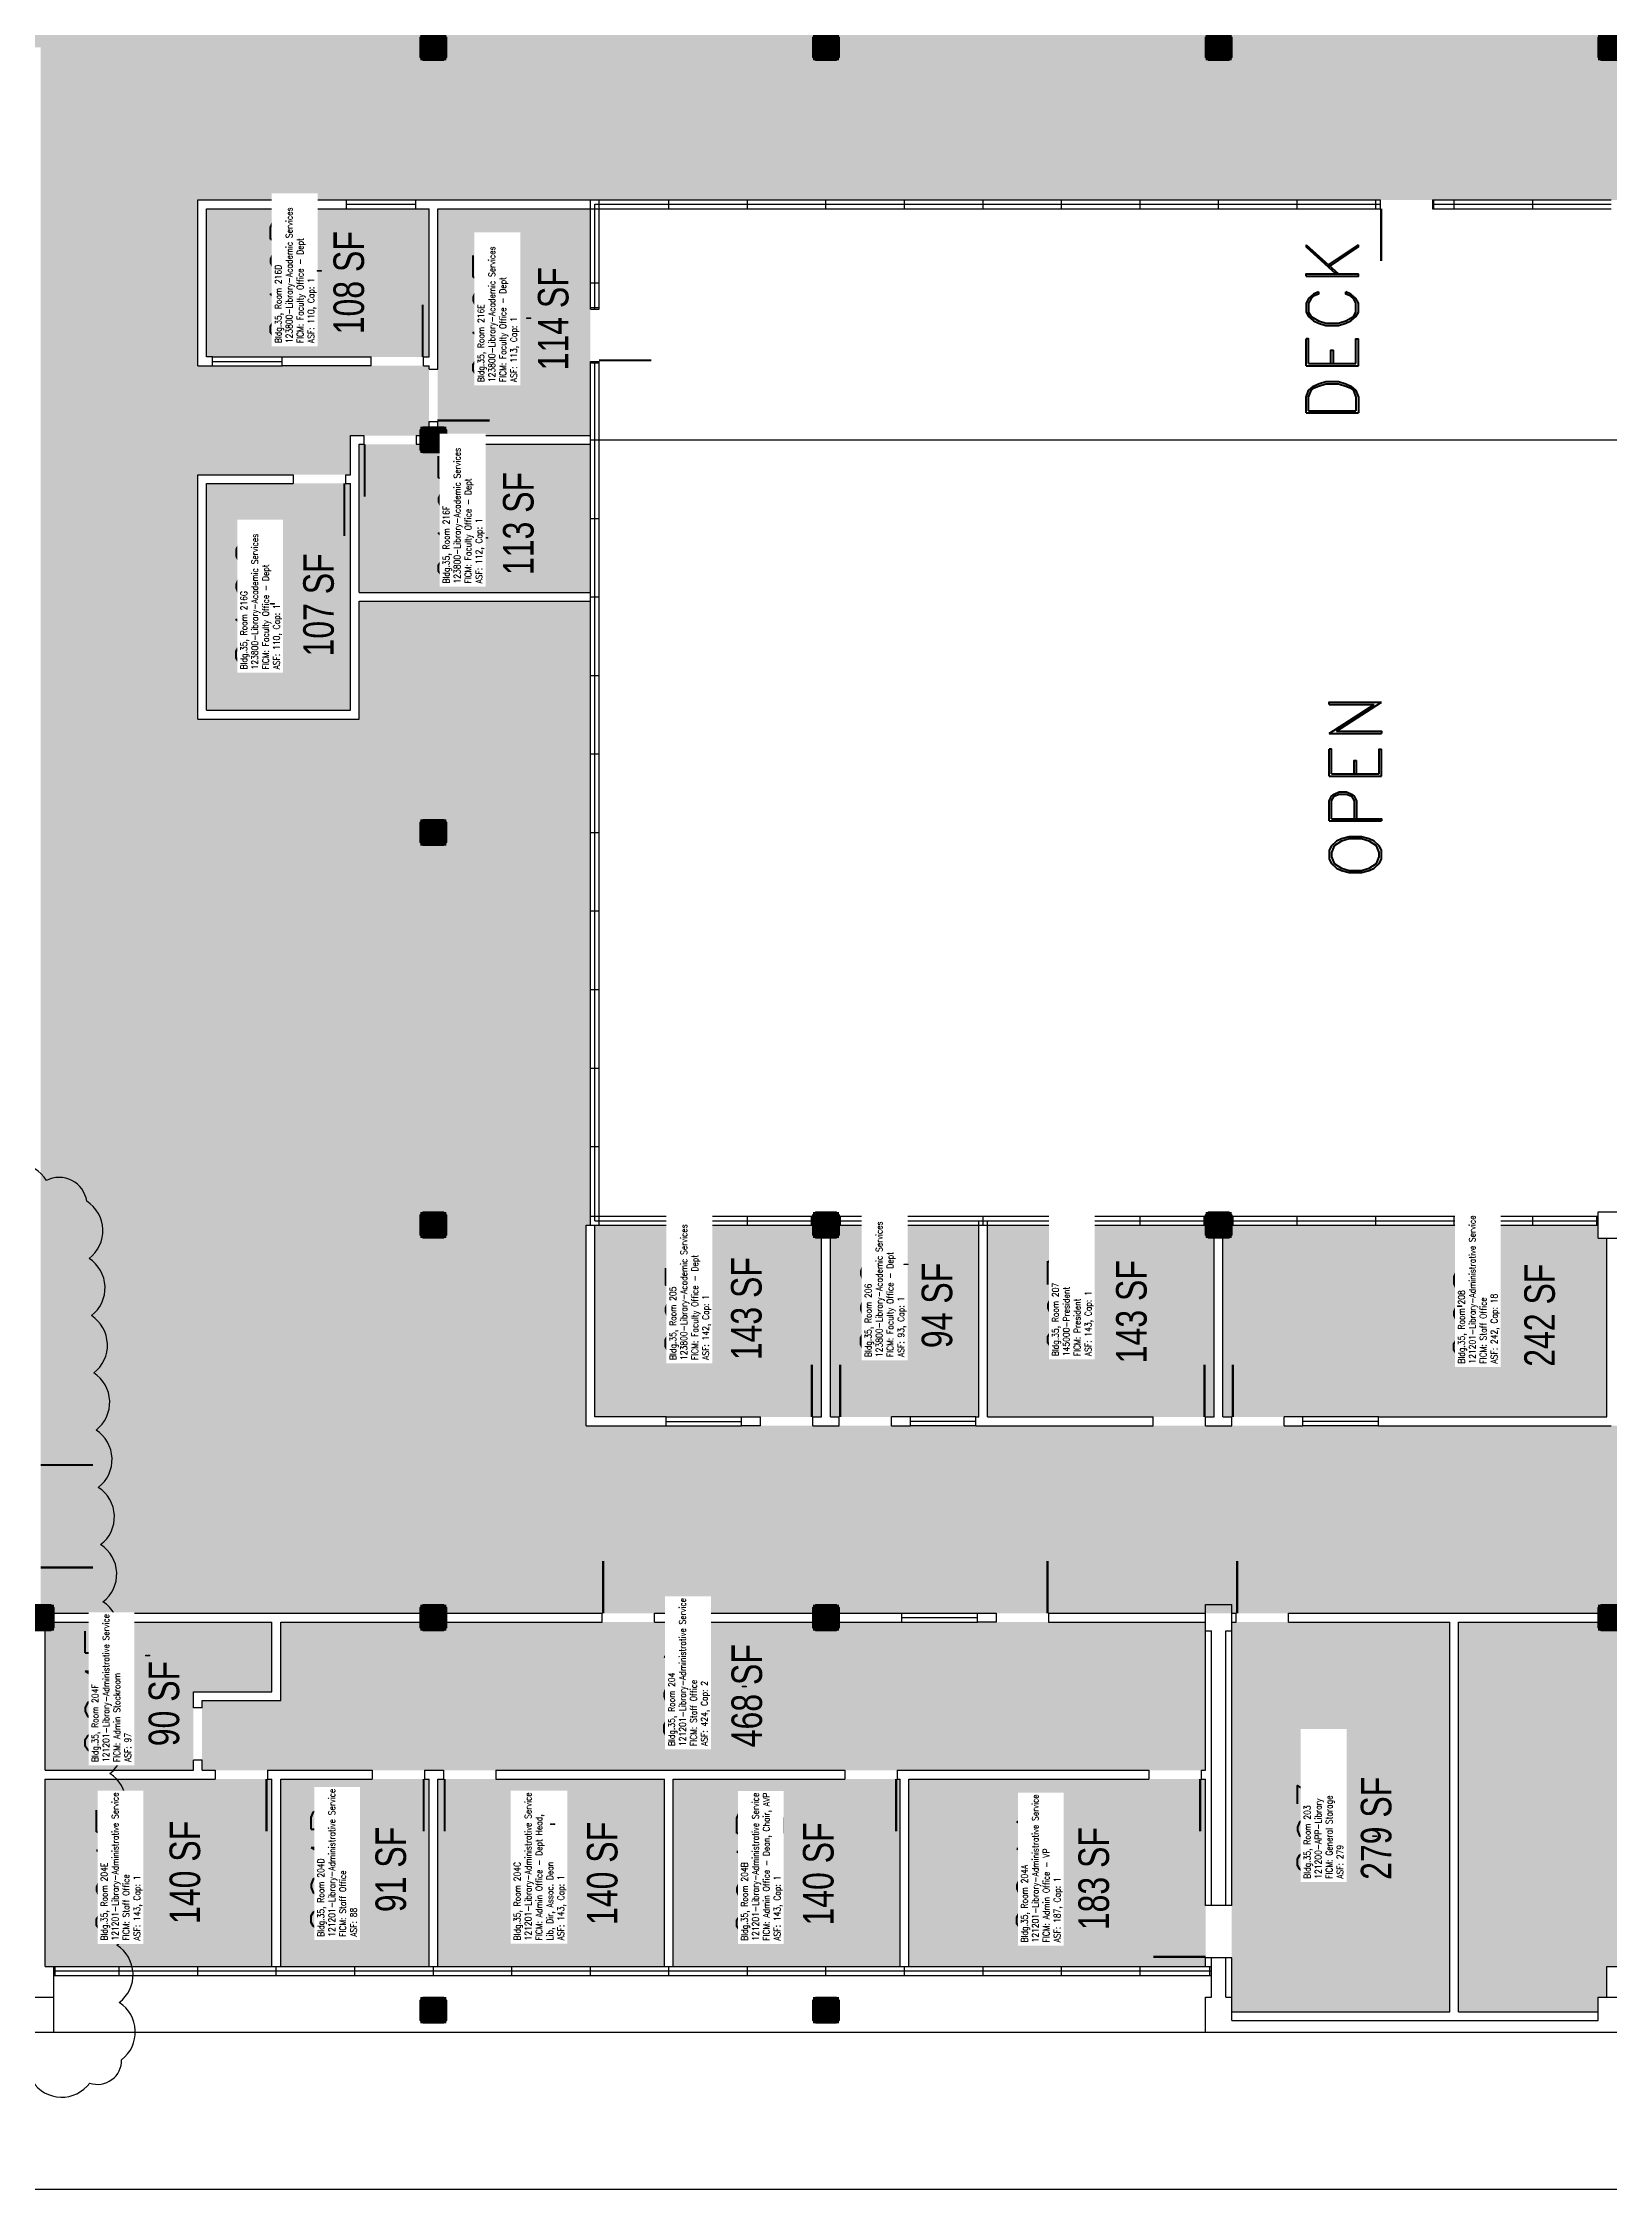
# Model space of a CAD drawing. Header units: inches. Extents: x -234 to 3525, y 0 to 2715.
# Drawn here: x 812 to 1889, y 147 to 1623 of the extents above; entities that cross this region are included whole.
import ezdxf
from ezdxf.enums import TextEntityAlignment as Align

# ---------------------------------------------------------------- set-up
doc = ezdxf.new("R2010")
doc.units = ezdxf.units.IN
doc.header["$LTSCALE"] = 10
doc.header["$MEASUREMENT"] = 0
doc.layers.get('0').update_dxf_attribs({"linetype": 'CONTINUOUS'})
for name, color, linetype in [('A-COL', 5, 'CONTINUOUS'), ('A-COL-PATT', 7, 'CONTINUOUS'), ('A-DOOR', 2, 'CONTINUOUS'), ('A-FLOR', 3, 'CONTINUOUS'), ('A-GLAZ', 1, 'CONTINUOUS'), ('A-GLAZ-SILL', 2, 'CONTINUOUS'), ('A-IDEN-RNUM', 7, 'CONTINUOUS'), ('A-IDEN-SNUM', 4, 'CONTINUOUS'), ('A-IDEN-TEXT', 4, 'CONTINUOUS'), ('A-IDEN-VNUM', 4, 'CONTINUOUS'), ('A-REV', 1, 'CONTINUOUS'), ('A-ROOF', 2, 'CONTINUOUS'), ('A-WALL', 5, 'CONTINUOUS'), ('AREA-TEXT', 3, 'CONTINUOUS'), ('Rooms-Category-Color', 7, 'CONTINUOUS'), ('Rooms-College-Color', 7, 'CONTINUOUS'), ('Rooms-Department-Color', 7, 'CONTINUOUS'), ('Rooms-Division-Color', 7, 'CONTINUOUS'), ('Rooms-Information', 7, 'CONTINUOUS')]:
    doc.layers.add(name, color=color, linetype=linetype)
doc.styles.add('AREA', font='arial.ttf', dxfattribs={"width": 0.75, "height": 21})
doc.styles.add('ROOMSNUMBER', font='TXT.SHX', dxfattribs={"height": 0.03})
doc.styles.add('ROOMVNUMBER', font='simplex.shx', dxfattribs={"width": 0.85})
doc.styles.add('TEXT', font='ROMAND')

# ---------------------------------------------------------------- blocks, each defined once
blk = doc.blocks.new('COL')
at = {"layer": 'A-COL'}
blk.add_lwpolyline([(9, 7), (9, -7), (7, -9), (-7, -9), (-9, -7), (-9, 7), (-7, 9), (7, 9)], close=True, dxfattribs=at)
at = {"layer": 'A-COL-PATT', "const_width": 18}
blk.add_lwpolyline([(0, 9), (0, -9)], dxfattribs=at)

msp = doc.modelspace()

# ---------------------------------------------------------------- hatches: boundary and pattern name
at = {"layer": 'Rooms-Category-Color', "true_color": 0x99d7b2}
msp.add_hatch(color=253, dxfattribs=at).paths.add_polyline_path([(810, 1079.4), (810, 1620), (702, 1620), (702, 1623), (651, 1623), (651, 1793), (705, 1793), (705, 2256), (810, 2256), (810, 2422), (1080, 2422), (1080, 2322), (1089, 2322), (1089, 2554), (1359, 2554), (1359, 2691), (1620, 2691), (1620, 2515.4), (1435.5, 2515.4), (1435.5, 2030.4), (2340, 2030.4), (2340, 2515.4), (1948.6, 2515.4), (1948.6, 2030.4), (1826.9, 2030.4), (1826.9, 2515.4), (1620.1, 2515.4), (1620.1, 2691), (2421, 2691), (2421, 2322), (2430, 2322), (2430, 2422), (2700, 2422), (2700, 2322), (2709, 2322), (2709, 2691), (3231, 2691), (3231, 2163), (2967, 2163), (2967, 1635), (2808, 1635), (2808, 1893), (2515, 1893), (2515, 1853), (2521, 1853), (2521, 1458), (2808, 1458), (2808, 1627), (2961, 1627), (2961, 1611), (2979, 1611), (2979, 1621), (3231, 1621), (3231, 1611), (3249, 1611), (3249, 1621), (3339, 1621), (3339, 1095), (2963, 1095), (2963, 1343), (2709, 1343), (2709, 1359), (2691, 1359), (2691, 1341), (2695, 1341), (2695, 1089), (2691, 1089), (2691, 1071), (2700, 1071), (2700, 678), (2433, 678), (2433, 813), (2322, 813), (2322, 1515), (918, 1515), (918, 1401), (1077, 1401), (1077, 1353), (1023, 1353), (1023, 1326), (918, 1326), (918, 1158), (1029, 1158), (1029, 1239), (1188, 1239), (1188, 810), (1185, 810), (1185, 672), (1185.1, 543), (810, 543)])
at = {"layer": 'Rooms-Category-Color', "true_color": 0xfa9ba3}
for points in [[(1073.3, 1407), (1077, 1407), (1077, 1509), (924, 1509), (924, 1407), (1037.3, 1407)], [(1083, 1362.6), (1083, 1398.6), (1083, 1509), (1188, 1509), (1188, 1440), (1188, 1404), (1188, 1353), (1083, 1353)], [(1068.1, 1347), (1188, 1347), (1188, 1245), (1029, 1245), (1029, 1347), (1032.1, 1347)], [(983.6, 1320), (924, 1320), (924, 1164), (1023, 1164), (1023, 1320), (1019.6, 1320)], [(1341, 678), (1347, 678), (1347, 699), (1347, 801), (1347, 810), (1341, 810), (1245, 810), (1239, 810), (1191, 810), (1191, 705), (1191, 699), (1191, 691), (1191, 678), (1239, 678), (1245, 678), (1305, 678), (1321, 678)], [(1359, 678), (1395, 678), (1455, 678), (1455, 810), (1353, 810), (1353, 801), (1353, 705), (1353, 678)], [(1509, 810), (1515, 810), (1617, 810), (1617, 678), (1611, 678), (1575, 678), (1515, 678), (1509, 678), (1461, 678), (1461, 810)], [(1881, 801), (1881, 810), (1629, 810), (1623, 810), (1623, 678), (1629, 678), (1665, 678), (1730.4, 678), (1782, 678), (1887, 678), (1887, 801)], [(1087, 435), (1123, 435), (1363, 435), (1399, 435), (1401, 435), (1572, 435), (1608, 435), (1611, 435), (1611, 531), (1611, 537), (1506, 537), (1470, 537), (1407, 537), (1401, 537), (1077, 537), (975, 537), (975, 483), (921, 483), (921, 478), (921, 442), (921, 435), (930, 435), (966, 435), (1074, 435)], [(2156.1, 531), (2153, 531), (2151, 533), (2151, 537), (1899, 537), (1899, 533), (1897, 531), (1883, 531), (1881, 533), (1881, 537), (1785, 537), (1785, 269), (1881, 269), (1881, 279), (1887, 279), (1887, 300), (2156.1, 300)], [(966, 429), (930, 429), (813, 429), (813, 300), (819, 300), (969, 300), (969, 429)], [(1077, 429), (1077, 300), (975, 300), (975, 429), (1074, 429)], [(1083, 429), (1087, 429), (1123, 429), (1239, 429), (1239, 300), (1083, 300)], [(1363, 429), (1399, 429), (1401, 429), (1401, 300), (1245, 300), (1245, 429)], [(1608, 429), (1611, 429), (1611, 342), (1611, 306), (1611, 300), (1407, 300), (1407, 429), (1572, 429)]]:
    msp.add_hatch(color=241, dxfattribs=at).paths.add_polyline_path(points)
at = {"layer": 'Rooms-Category-Color', "true_color": 0xadadad}
msp.add_hatch(color=253, dxfattribs=at).paths.add_polyline_path([(2436, 672), (2433, 672), (2425, 672), (2389, 672), (2328, 672), (2325, 672), (2322, 672), (2223, 672), (2202, 672), (1185, 672), (1185.1, 543), (2322, 543), (2329, 543), (2365, 543), (2419, 543), (2436, 543), (2442, 543), (2446, 543), (2482, 543), (2549, 543), (2585, 543), (2589, 543), (2595, 543), (2595, 263), (2623, 263), (2659, 263), (2691, 263), (2691, 269), (2691, 279), (2697, 279), (2697, 446), (2697, 482), (2697, 486), (2700, 486), (2700, 503), (2700, 507), (2700, 533), (2700, 537), (2700, 543), (2700, 603), (2700, 611), (2700, 613), (2700, 639), (2700, 647), (2700, 648), (2700, 649), (2700, 672), (2595, 672), (2589, 672), (2442, 672)])
at = {"layer": 'Rooms-Category-Color', "true_color": 0xe3c5e1}
for points in [[(915, 489), (969, 489), (969, 537), (921, 537), (915, 537), (813, 537), (813, 435), (915, 435), (915, 442), (915, 478)], [(1629, 279), (1629, 306), (1629, 342), (1629, 531), (1629, 537), (1631, 537), (1632, 537), (1667, 537), (1668, 537), (1779, 537), (1779, 269), (1629, 269)]]:
    msp.add_hatch(color=254, dxfattribs=at).paths.add_polyline_path(points)
at = {"layer": 'Rooms-College-Color', "true_color": 0x80bc67}
for points in [[(810, 1079.4), (810, 1620), (702, 1620), (702, 1623), (651, 1623), (651, 1793), (705, 1793), (705, 2256), (810, 2256), (810, 2422), (1080, 2422), (1080, 2322), (1089, 2322), (1089, 2554), (1359, 2554), (1359, 2691), (1620, 2691), (1620, 2515.4), (1435.5, 2515.4), (1435.5, 2030.4), (2340, 2030.4), (2340, 2515.4), (1948.6, 2515.4), (1948.6, 2030.4), (1826.9, 2030.4), (1826.9, 2515.4), (1620.1, 2515.4), (1620.1, 2691), (2421, 2691), (2421, 2322), (2430, 2322), (2430, 2422), (2700, 2422), (2700, 2322), (2709, 2322), (2709, 2691), (3231, 2691), (3231, 2163), (2967, 2163), (2967, 1635), (2808, 1635), (2808, 1893), (2515, 1893), (2515, 1853), (2521, 1853), (2521, 1458), (2808, 1458), (2808, 1627), (2961, 1627), (2961, 1611), (2979, 1611), (2979, 1621), (3231, 1621), (3231, 1611), (3249, 1611), (3249, 1621), (3339, 1621), (3339, 1095), (2963, 1095), (2963, 1343), (2709, 1343), (2709, 1359), (2691, 1359), (2691, 1341), (2695, 1341), (2695, 1089), (2691, 1089), (2691, 1071), (2700, 1071), (2700, 678), (2433, 678), (2433, 813), (2322, 813), (2322, 1515), (918, 1515), (918, 1401), (1077, 1401), (1077, 1353), (1023, 1353), (1023, 1326), (918, 1326), (918, 1158), (1029, 1158), (1029, 1239), (1188, 1239), (1188, 810), (1185, 810), (1185, 672), (1185.1, 543), (810, 543)], [(1073.3, 1407), (1077, 1407), (1077, 1509), (924, 1509), (924, 1407), (1037.3, 1407)], [(1083, 1362.6), (1083, 1398.6), (1083, 1509), (1188, 1509), (1188, 1440), (1188, 1404), (1188, 1353), (1083, 1353)], [(1068.1, 1347), (1188, 1347), (1188, 1245), (1029, 1245), (1029, 1347), (1032.1, 1347)], [(983.6, 1320), (924, 1320), (924, 1164), (1023, 1164), (1023, 1320), (1019.6, 1320)], [(1341, 678), (1347, 678), (1347, 699), (1347, 801), (1347, 810), (1341, 810), (1245, 810), (1239, 810), (1191, 810), (1191, 705), (1191, 699), (1191, 691), (1191, 678), (1239, 678), (1245, 678), (1305, 678), (1321, 678)], [(1359, 678), (1395, 678), (1455, 678), (1455, 810), (1353, 810), (1353, 801), (1353, 705), (1353, 678)], [(1509, 810), (1515, 810), (1617, 810), (1617, 678), (1611, 678), (1575, 678), (1515, 678), (1509, 678), (1461, 678), (1461, 810)], [(1881, 801), (1881, 810), (1629, 810), (1623, 810), (1623, 678), (1629, 678), (1665, 678), (1730.4, 678), (1782, 678), (1887, 678), (1887, 801)], [(915, 489), (969, 489), (969, 537), (921, 537), (915, 537), (813, 537), (813, 435), (915, 435), (915, 442), (915, 478)], [(1087, 435), (1123, 435), (1363, 435), (1399, 435), (1401, 435), (1572, 435), (1608, 435), (1611, 435), (1611, 531), (1611, 537), (1506, 537), (1470, 537), (1407, 537), (1401, 537), (1077, 537), (975, 537), (975, 483), (921, 483), (921, 478), (921, 442), (921, 435), (930, 435), (966, 435), (1074, 435)], [(1629, 279), (1629, 306), (1629, 342), (1629, 531), (1629, 537), (1631, 537), (1632, 537), (1667, 537), (1668, 537), (1779, 537), (1779, 269), (1629, 269)], [(2156.1, 531), (2153, 531), (2151, 533), (2151, 537), (1899, 537), (1899, 533), (1897, 531), (1883, 531), (1881, 533), (1881, 537), (1785, 537), (1785, 269), (1881, 269), (1881, 279), (1887, 279), (1887, 300), (2156.1, 300)], [(966, 429), (930, 429), (813, 429), (813, 300), (819, 300), (969, 300), (969, 429)], [(1077, 429), (1077, 300), (975, 300), (975, 429), (1074, 429)], [(1083, 429), (1087, 429), (1123, 429), (1239, 429), (1239, 300), (1083, 300)], [(1363, 429), (1399, 429), (1401, 429), (1401, 300), (1245, 300), (1245, 429)], [(1608, 429), (1611, 429), (1611, 342), (1611, 306), (1611, 300), (1407, 300), (1407, 429), (1572, 429)]]:
    msp.add_hatch(color=83, dxfattribs=at).paths.add_polyline_path(points)
at = {"layer": 'Rooms-College-Color', "true_color": 0xadadad}
msp.add_hatch(color=253, dxfattribs=at).paths.add_polyline_path([(2436, 672), (2433, 672), (2425, 672), (2389, 672), (2328, 672), (2325, 672), (2322, 672), (2223, 672), (2202, 672), (1185, 672), (1185.1, 543), (2322, 543), (2329, 543), (2365, 543), (2419, 543), (2436, 543), (2442, 543), (2446, 543), (2482, 543), (2549, 543), (2585, 543), (2589, 543), (2595, 543), (2595, 263), (2623, 263), (2659, 263), (2691, 263), (2691, 269), (2691, 279), (2697, 279), (2697, 446), (2697, 482), (2697, 486), (2700, 486), (2700, 503), (2700, 507), (2700, 533), (2700, 537), (2700, 543), (2700, 603), (2700, 611), (2700, 613), (2700, 639), (2700, 647), (2700, 648), (2700, 649), (2700, 672), (2595, 672), (2589, 672), (2442, 672)])
at = {"layer": 'Rooms-Department-Color', "true_color": 0x62f98f}
for points in [[(810, 1079.4), (810, 1620), (702, 1620), (702, 1623), (651, 1623), (651, 1793), (705, 1793), (705, 2256), (810, 2256), (810, 2422), (1080, 2422), (1080, 2322), (1089, 2322), (1089, 2554), (1359, 2554), (1359, 2691), (1620, 2691), (1620, 2515.4), (1435.5, 2515.4), (1435.5, 2030.4), (2340, 2030.4), (2340, 2515.4), (1948.6, 2515.4), (1948.6, 2030.4), (1826.9, 2030.4), (1826.9, 2515.4), (1620.1, 2515.4), (1620.1, 2691), (2421, 2691), (2421, 2322), (2430, 2322), (2430, 2422), (2700, 2422), (2700, 2322), (2709, 2322), (2709, 2691), (3231, 2691), (3231, 2163), (2967, 2163), (2967, 1635), (2808, 1635), (2808, 1893), (2515, 1893), (2515, 1853), (2521, 1853), (2521, 1458), (2808, 1458), (2808, 1627), (2961, 1627), (2961, 1611), (2979, 1611), (2979, 1621), (3231, 1621), (3231, 1611), (3249, 1611), (3249, 1621), (3339, 1621), (3339, 1095), (2963, 1095), (2963, 1343), (2709, 1343), (2709, 1359), (2691, 1359), (2691, 1341), (2695, 1341), (2695, 1089), (2691, 1089), (2691, 1071), (2700, 1071), (2700, 678), (2433, 678), (2433, 813), (2322, 813), (2322, 1515), (918, 1515), (918, 1401), (1077, 1401), (1077, 1353), (1023, 1353), (1023, 1326), (918, 1326), (918, 1158), (1029, 1158), (1029, 1239), (1188, 1239), (1188, 810), (1185, 810), (1185, 672), (1185.1, 543), (810, 543)], [(1073.3, 1407), (1077, 1407), (1077, 1509), (924, 1509), (924, 1407), (1037.3, 1407)], [(1083, 1362.6), (1083, 1398.6), (1083, 1509), (1188, 1509), (1188, 1440), (1188, 1404), (1188, 1353), (1083, 1353)], [(1068.1, 1347), (1188, 1347), (1188, 1245), (1029, 1245), (1029, 1347), (1032.1, 1347)], [(983.6, 1320), (924, 1320), (924, 1164), (1023, 1164), (1023, 1320), (1019.6, 1320)], [(1341, 678), (1347, 678), (1347, 699), (1347, 801), (1347, 810), (1341, 810), (1245, 810), (1239, 810), (1191, 810), (1191, 705), (1191, 699), (1191, 691), (1191, 678), (1239, 678), (1245, 678), (1305, 678), (1321, 678)], [(1359, 678), (1395, 678), (1455, 678), (1455, 810), (1353, 810), (1353, 801), (1353, 705), (1353, 678)], [(1881, 801), (1881, 810), (1629, 810), (1623, 810), (1623, 678), (1629, 678), (1665, 678), (1730.4, 678), (1782, 678), (1887, 678), (1887, 801)], [(915, 489), (969, 489), (969, 537), (921, 537), (915, 537), (813, 537), (813, 435), (915, 435), (915, 442), (915, 478)], [(1087, 435), (1123, 435), (1363, 435), (1399, 435), (1401, 435), (1572, 435), (1608, 435), (1611, 435), (1611, 531), (1611, 537), (1506, 537), (1470, 537), (1407, 537), (1401, 537), (1077, 537), (975, 537), (975, 483), (921, 483), (921, 478), (921, 442), (921, 435), (930, 435), (966, 435), (1074, 435)], [(1629, 279), (1629, 306), (1629, 342), (1629, 531), (1629, 537), (1631, 537), (1632, 537), (1667, 537), (1668, 537), (1779, 537), (1779, 269), (1629, 269)], [(2156.1, 531), (2153, 531), (2151, 533), (2151, 537), (1899, 537), (1899, 533), (1897, 531), (1883, 531), (1881, 533), (1881, 537), (1785, 537), (1785, 269), (1881, 269), (1881, 279), (1887, 279), (1887, 300), (2156.1, 300)], [(966, 429), (930, 429), (813, 429), (813, 300), (819, 300), (969, 300), (969, 429)], [(1077, 429), (1077, 300), (975, 300), (975, 429), (1074, 429)], [(1083, 429), (1087, 429), (1123, 429), (1239, 429), (1239, 300), (1083, 300)], [(1363, 429), (1399, 429), (1401, 429), (1401, 300), (1245, 300), (1245, 429)], [(1608, 429), (1611, 429), (1611, 342), (1611, 306), (1611, 300), (1407, 300), (1407, 429), (1572, 429)]]:
    msp.add_hatch(color=91, dxfattribs=at).paths.add_polyline_path(points)
at = {"layer": 'Rooms-Department-Color', "true_color": 0xda49d0}
msp.add_hatch(color=213, dxfattribs=at).paths.add_polyline_path([(1509, 810), (1515, 810), (1617, 810), (1617, 678), (1611, 678), (1575, 678), (1515, 678), (1509, 678), (1461, 678), (1461, 810)])
at = {"layer": 'Rooms-Department-Color', "true_color": 0xacacac}
msp.add_hatch(color=253, dxfattribs=at).paths.add_polyline_path([(2436, 672), (2433, 672), (2425, 672), (2389, 672), (2328, 672), (2325, 672), (2322, 672), (2223, 672), (2202, 672), (1185, 672), (1185.1, 543), (2322, 543), (2329, 543), (2365, 543), (2419, 543), (2436, 543), (2442, 543), (2446, 543), (2482, 543), (2549, 543), (2585, 543), (2589, 543), (2595, 543), (2595, 263), (2623, 263), (2659, 263), (2691, 263), (2691, 269), (2691, 279), (2697, 279), (2697, 446), (2697, 482), (2697, 486), (2700, 486), (2700, 503), (2700, 507), (2700, 533), (2700, 537), (2700, 543), (2700, 603), (2700, 611), (2700, 613), (2700, 639), (2700, 647), (2700, 648), (2700, 649), (2700, 672), (2595, 672), (2589, 672), (2442, 672)])
at = {"layer": 'Rooms-Division-Color', "true_color": 0x62f98f}
for points in [[(810, 1079.4), (810, 1620), (702, 1620), (702, 1623), (651, 1623), (651, 1793), (705, 1793), (705, 2256), (810, 2256), (810, 2422), (1080, 2422), (1080, 2322), (1089, 2322), (1089, 2554), (1359, 2554), (1359, 2691), (1620, 2691), (1620, 2515.4), (1435.5, 2515.4), (1435.5, 2030.4), (2340, 2030.4), (2340, 2515.4), (1948.6, 2515.4), (1948.6, 2030.4), (1826.9, 2030.4), (1826.9, 2515.4), (1620.1, 2515.4), (1620.1, 2691), (2421, 2691), (2421, 2322), (2430, 2322), (2430, 2422), (2700, 2422), (2700, 2322), (2709, 2322), (2709, 2691), (3231, 2691), (3231, 2163), (2967, 2163), (2967, 1635), (2808, 1635), (2808, 1893), (2515, 1893), (2515, 1853), (2521, 1853), (2521, 1458), (2808, 1458), (2808, 1627), (2961, 1627), (2961, 1611), (2979, 1611), (2979, 1621), (3231, 1621), (3231, 1611), (3249, 1611), (3249, 1621), (3339, 1621), (3339, 1095), (2963, 1095), (2963, 1343), (2709, 1343), (2709, 1359), (2691, 1359), (2691, 1341), (2695, 1341), (2695, 1089), (2691, 1089), (2691, 1071), (2700, 1071), (2700, 678), (2433, 678), (2433, 813), (2322, 813), (2322, 1515), (918, 1515), (918, 1401), (1077, 1401), (1077, 1353), (1023, 1353), (1023, 1326), (918, 1326), (918, 1158), (1029, 1158), (1029, 1239), (1188, 1239), (1188, 810), (1185, 810), (1185, 672), (1185.1, 543), (810, 543)], [(1073.3, 1407), (1077, 1407), (1077, 1509), (924, 1509), (924, 1407), (1037.3, 1407)], [(1083, 1362.6), (1083, 1398.6), (1083, 1509), (1188, 1509), (1188, 1440), (1188, 1404), (1188, 1353), (1083, 1353)], [(1068.1, 1347), (1188, 1347), (1188, 1245), (1029, 1245), (1029, 1347), (1032.1, 1347)], [(983.6, 1320), (924, 1320), (924, 1164), (1023, 1164), (1023, 1320), (1019.6, 1320)], [(1341, 678), (1347, 678), (1347, 699), (1347, 801), (1347, 810), (1341, 810), (1245, 810), (1239, 810), (1191, 810), (1191, 705), (1191, 699), (1191, 691), (1191, 678), (1239, 678), (1245, 678), (1305, 678), (1321, 678)], [(1359, 678), (1395, 678), (1455, 678), (1455, 810), (1353, 810), (1353, 801), (1353, 705), (1353, 678)], [(1881, 801), (1881, 810), (1629, 810), (1623, 810), (1623, 678), (1629, 678), (1665, 678), (1730.4, 678), (1782, 678), (1887, 678), (1887, 801)], [(915, 489), (969, 489), (969, 537), (921, 537), (915, 537), (813, 537), (813, 435), (915, 435), (915, 442), (915, 478)], [(1087, 435), (1123, 435), (1363, 435), (1399, 435), (1401, 435), (1572, 435), (1608, 435), (1611, 435), (1611, 531), (1611, 537), (1506, 537), (1470, 537), (1407, 537), (1401, 537), (1077, 537), (975, 537), (975, 483), (921, 483), (921, 478), (921, 442), (921, 435), (930, 435), (966, 435), (1074, 435)], [(1629, 279), (1629, 306), (1629, 342), (1629, 531), (1629, 537), (1631, 537), (1632, 537), (1667, 537), (1668, 537), (1779, 537), (1779, 269), (1629, 269)], [(2156.1, 531), (2153, 531), (2151, 533), (2151, 537), (1899, 537), (1899, 533), (1897, 531), (1883, 531), (1881, 533), (1881, 537), (1785, 537), (1785, 269), (1881, 269), (1881, 279), (1887, 279), (1887, 300), (2156.1, 300)], [(966, 429), (930, 429), (813, 429), (813, 300), (819, 300), (969, 300), (969, 429)], [(1077, 429), (1077, 300), (975, 300), (975, 429), (1074, 429)], [(1083, 429), (1087, 429), (1123, 429), (1239, 429), (1239, 300), (1083, 300)], [(1363, 429), (1399, 429), (1401, 429), (1401, 300), (1245, 300), (1245, 429)], [(1608, 429), (1611, 429), (1611, 342), (1611, 306), (1611, 300), (1407, 300), (1407, 429), (1572, 429)]]:
    msp.add_hatch(color=91, dxfattribs=at).paths.add_polyline_path(points)
at = {"layer": 'Rooms-Division-Color', "true_color": 0xda49d0}
msp.add_hatch(color=213, dxfattribs=at).paths.add_polyline_path([(1509, 810), (1515, 810), (1617, 810), (1617, 678), (1611, 678), (1575, 678), (1515, 678), (1509, 678), (1461, 678), (1461, 810)])
at = {"layer": 'Rooms-Division-Color', "true_color": 0xadadad}
msp.add_hatch(color=253, dxfattribs=at).paths.add_polyline_path([(2436, 672), (2433, 672), (2425, 672), (2389, 672), (2328, 672), (2325, 672), (2322, 672), (2223, 672), (2202, 672), (1185, 672), (1185.1, 543), (2322, 543), (2329, 543), (2365, 543), (2419, 543), (2436, 543), (2442, 543), (2446, 543), (2482, 543), (2549, 543), (2585, 543), (2589, 543), (2595, 543), (2595, 263), (2623, 263), (2659, 263), (2691, 263), (2691, 269), (2691, 279), (2697, 279), (2697, 446), (2697, 482), (2697, 486), (2700, 486), (2700, 503), (2700, 507), (2700, 533), (2700, 537), (2700, 543), (2700, 603), (2700, 611), (2700, 613), (2700, 639), (2700, 647), (2700, 648), (2700, 649), (2700, 672), (2595, 672), (2589, 672), (2442, 672)])

# ---------------------------------------------------------------- linework, layer by layer
at = {"layer": 'A-DOOR'}
for points in [[(1731.8, 1509, 1.5, 1.5, 0), (1731.8, 1473, 0, 0, 0), (1732.5, 1473, 0, 0, 0.414214), (1767, 1510.5, 0, 0, 0.414214)], [(1072.6, 1407, 1.5, 1.5, 0), (1072.6, 1443, 0, 0, 0), (1071.8, 1443, 0, 0, 0.414214), (1037.3, 1405.5, 0, 0, 0.414214)], [(1194, 1404.7, 1.5, 1.5, 0), (1230, 1404.7, 0, 0, 0), (1230, 1405.5, 0, 0, 0.414214), (1192.5, 1440, 0, 0, 0.414214)], [(1082.8, 1363.3, 1.5, 1.5, 0), (1118.8, 1363.3, 0, 0, 0), (1118.8, 1364.1, 0, 0, 0.414214), (1081.3, 1398.6, 0, 0, 0.414214)], [(1032.8, 1347, 1.5, 1.5, 0), (1032.8, 1311, 0, 0, 0), (1033.6, 1311, 0, 0, 0.414214), (1068.1, 1348.5, 0, 0, 0.414214)], [(1018.8, 1320, 1.5, 1.5, 0), (1018.8, 1284, 0, 0, 0), (1018.1, 1284, 0, 0, -0.414214), (983.6, 1321.5, 0, 0, -0.414214)], [(1340.3, 678, 1.5, 1.5, 0), (1340.3, 714, 0, 0, 0), (1339.5, 714, 0, 0, 0.414214), (1305, 676.5, 0, 0, 0.414214)], [(1359.8, 678, 1.5, 1.5, 0), (1359.8, 714, 0, 0, 0), (1360.5, 714, 0, 0, -0.414214), (1395, 676.5, 0, 0, -0.414214)], [(1610.3, 678, 1.5, 1.5, 0), (1610.3, 714, 0, 0, 0), (1609.5, 714, 0, 0, 0.414214), (1575, 676.5, 0, 0, 0.414214)], [(1629.8, 678, 1.5, 1.5, 0), (1629.8, 714, 0, 0, 0), (1630.5, 714, 0, 0, -0.414214), (1665, 676.5, 0, 0, -0.414214)], [(809.9, 645, 1.5, 1.5, 0), (845.9, 645, 0, 0, 0), (845.9, 644.3, 0, 0, -0.414214), (808.4, 609.8, 0, 0, -0.414214)], [(809.9, 574.5, 1.5, 1.5, 0), (845.9, 574.5, 0, 0, 0), (845.9, 575.3, 0, 0, 0.414214), (808.4, 609.8, 0, 0, 0.414214)], [(1196.8, 543, 1.5, 1.5, 0), (1196.8, 579, 0, 0, 0), (1197.5, 579, 0, 0, -0.414214), (1232, 541.5, 0, 0, -0.414214)], [(1502.3, 543, 1.5, 1.5, 0), (1502.3, 579, 0, 0, 0), (1501.5, 579, 0, 0, 0.414214), (1467, 541.5, 0, 0, 0.414214)], [(1632.8, 543, 1.5, 1.5, 0), (1632.8, 579, 0, 0, 0), (1633.5, 579, 0, 0, -0.414214), (1668, 541.5, 0, 0, -0.414214)], [(965.3, 429, 1.5, 1.5, 0), (965.3, 393, 0, 0, 0), (964.5, 393, 0, 0, -0.414214), (930, 430.5, 0, 0, -0.414214)], [(1073.3, 429, 1.5, 1.5, 0), (1073.3, 393, 0, 0, 0), (1072.5, 393, 0, 0, -0.414214), (1038, 430.5, 0, 0, -0.414214)], [(1087.8, 429, 1.5, 1.5, 0), (1087.8, 393, 0, 0, 0), (1088.5, 393, 0, 0, 0.414214), (1123, 430.5, 0, 0, 0.414214)], [(1398.3, 429, 1.5, 1.5, 0), (1398.3, 393, 0, 0, 0), (1397.5, 393, 0, 0, -0.414214), (1363, 430.5, 0, 0, -0.414214)], [(1607.3, 429, 1.5, 1.5, 0), (1607.3, 393, 0, 0, 0), (1606.5, 393, 0, 0, -0.414214), (1572, 430.5, 0, 0, -0.414214)], [(1611, 306.7, 1.5, 1.5, 0), (1575, 306.7, 0, 0, 0), (1575, 307.5, 0, 0, -0.414214), (1612.5, 342, 0, 0, -0.414214)]]:
    msp.add_lwpolyline(points, format="xyseb", dxfattribs=at)
at = {"layer": 'A-FLOR'}
msp.add_line((1194, 1350), (2316, 1350), dxfattribs=at)
at = {"layer": 'A-GLAZ'}
for p, q in [((1020, 1512), (1068, 1512)), ((1188, 1509), (1194, 1509)), ((1191, 1512), (1350, 1512)), ((1191, 1440), (1191, 1512)), ((1194, 1509), (1194, 1515)), ((1242, 1509), (1242, 1515)), ((1296, 1509), (1296, 1515)), ((1350, 1509), (1350, 1515)), ((1350, 1512), (1620, 1512)), ((1404, 1509), (1404, 1515)), ((1458, 1509), (1458, 1515)), ((1512, 1509), (1512, 1515)), ((1566, 1509), (1566, 1515)), ((1620, 1509), (1620, 1515)), ((1620, 1512), (1731, 1512)), ((1674, 1509), (1674, 1515)), ((1728, 1509), (1728, 1515)), ((1767, 1512), (1890, 1512)), ((1768, 1509), (1768, 1515)), ((1782, 1509), (1782, 1515)), ((1836, 1509), (1836, 1515)), ((1188, 1458), (1194, 1458)), ((1188, 1441), (1194, 1441)), ((928, 1404), (976, 1404)), ((1188, 1403), (1194, 1403)), ((1191, 813), (1191, 1404)), ((1188, 1350), (1194, 1350)), ((1188, 1296), (1194, 1296)), ((1188, 1242), (1194, 1242)), ((1188, 1188), (1194, 1188)), ((1188, 1134), (1194, 1134)), ((1188, 1080), (1194, 1080)), ((1188, 1026), (1194, 1026)), ((1188, 972), (1194, 972)), ((1188, 918), (1194, 918)), ((1188, 864), (1194, 864)), ((1188, 816), (1194, 816)), ((1191, 813), (1341, 813)), ((1194, 810), (1194, 816)), ((1242, 810), (1242, 816)), ((1296, 810), (1296, 816)), ((1340, 810), (1340, 816)), ((1359, 813), (1611, 813)), ((1360, 810), (1360, 816)), ((1404, 810), (1404, 816)), ((1458, 810), (1458, 816)), ((1512, 810), (1512, 816)), ((1566, 810), (1566, 816)), ((1610, 810), (1610, 816)), ((1629, 813), (1881, 813)), ((1630, 810), (1630, 816)), ((1674, 810), (1674, 816)), ((1728, 810), (1728, 816)), ((1782, 810), (1782, 816)), ((1836, 810), (1836, 816)), ((1880, 810), (1880, 816)), ((1240, 675), (1292, 675)), ((1453, 675), (1408, 675)), ((1730, 675), (1678, 675)), ((1402.1, 540), (1454.1, 540)), ((819, 297), (1615, 297)), ((820, 294), (820, 300)), ((864, 294), (864, 300)), ((918, 294), (918, 300)), ((972, 294), (972, 300)), ((1026, 294), (1026, 300)), ((1080, 294), (1080, 300)), ((1134, 294), (1134, 300)), ((1188, 294), (1188, 300)), ((1242, 294), (1242, 300)), ((1296, 294), (1296, 300)), ((1350, 294), (1350, 300)), ((1404, 294), (1404, 300)), ((1458, 294), (1458, 300)), ((1512, 294), (1512, 300)), ((1566, 294), (1566, 300)), ((1614, 294), (1614, 300))]:
    msp.add_line(p, q, dxfattribs=at)
at = {"layer": 'A-GLAZ-SILL'}
for p, q in [((1020, 1515), (1068, 1515)), ((1020, 1509), (1068, 1509)), ((1188, 1515), (1350, 1515)), ((1188, 1440), (1188, 1515)), ((1194, 1509), (1350, 1509)), ((1194, 1440), (1194, 1509)), ((1350, 1515), (1620, 1515)), ((1350, 1509), (1620, 1509)), ((1620, 1515), (1731, 1515)), ((1620, 1509), (1731, 1509)), ((1767, 1515), (1890, 1515)), ((1767, 1509), (1890, 1509)), ((928, 1407), (976, 1407)), ((1188, 810), (1188, 1404)), ((1194, 816), (1194, 1404)), ((928, 1401), (976, 1401)), ((1194, 816), (1341, 816)), ((1359, 816), (1611, 816)), ((1629, 816), (1881, 816)), ((1188, 810), (1341, 810)), ((1359, 810), (1611, 810)), ((1629, 810), (1881, 810)), ((1240, 678), (1292, 678)), ((1240, 672), (1292, 672)), ((1453, 678), (1408, 678)), ((1453, 672), (1408, 672)), ((1730, 678), (1678, 678)), ((1730, 672), (1678, 672)), ((1402.1, 543), (1454.1, 543)), ((1402.1, 537), (1454.1, 537)), ((819, 300), (1615, 300)), ((819, 294), (1615, 294))]:
    msp.add_line(p, q, dxfattribs=at)
at = {"layer": 'A-REV'}
msp.add_lwpolyline([(804.3, 221, 0.520567), (843.7, 219.9, 0.520567), (865.6, 236, 0.520567), (864, 275.3, 0.520567), (862.4, 314.7, 0.520567), (860.8, 354.1, 0.520567), (859.2, 393.4, 0.520567), (857.6, 432.8, 0.520567), (856, 472.1, 0.520567), (854.4, 511.5, 0.520567), (852.8, 550.9, 0.520567), (851.2, 590.2, 0.520567), (849.6, 629.6, 0.520567), (848, 669, 0.520567), (846.4, 708.3, 0.520567), (844.8, 747.7, 0.520567), (843.2, 787, 0.520567), (841.6, 826.4, 0.520567), (813.9, 840.6, 0.520567), (774.6, 843.6, 0.520567)], format="xyb", dxfattribs=at)
at = {"layer": 'A-ROOF'}
for p, q in [((810, 255), (1611, 255)), ((-234, 147), (2422, 147))]:
    msp.add_line(p, q, dxfattribs=at)
at = {"layer": 'A-WALL'}
for p, q in [((918, 1401), (918, 1515)), ((918, 1515), (1020, 1515)), ((924, 1407), (924, 1509)), ((924, 1509), (1020, 1509)), ((1020, 1515), (1020, 1509)), ((1068, 1509), (1068, 1515)), ((1068, 1515), (1188, 1515)), ((1068, 1509), (1077, 1509)), ((1077, 1407), (1077, 1509)), ((1083, 1398.6), (1083, 1509)), ((1083, 1509), (1188, 1509)), ((1731, 1515), (1731, 1509)), ((1767, 1515), (1767, 1509)), ((1188, 1440), (1194, 1440)), ((928, 1407), (924, 1407)), ((928, 1401), (928, 1407)), ((976, 1401), (976, 1407)), ((976, 1407), (1037.3, 1407)), ((1037.3, 1401), (1037.3, 1407)), ((1073.3, 1401), (1073.3, 1407)), ((1073.3, 1407), (1077, 1407)), ((1188, 1404), (1194, 1404)), ((918, 1401), (928, 1401)), ((1037.3, 1401), (976, 1401)), ((1073.3, 1401), (1077, 1401)), ((1077, 1398.6), (1077, 1401)), ((1077, 1398.6), (1083, 1398.6)), ((1077, 1362.6), (1083, 1362.6)), ((1077, 1359), (1077, 1362.6)), ((1083, 1359), (1083, 1362.6)), ((1023, 1353), (1032.1, 1353)), ((1023, 1326), (1023, 1353)), ((1029, 1245), (1029, 1347)), ((1029, 1347), (1032.1, 1347)), ((1032.1, 1353), (1032.1, 1347)), ((1068.1, 1353), (1068.1, 1347)), ((1068.1, 1353), (1071, 1353)), ((1068.1, 1347), (1071, 1347)), ((1089, 1353), (1188, 1353)), ((1089, 1347), (1188, 1347)), ((918, 1158), (918, 1326)), ((918, 1326), (983.6, 1326)), ((924, 1164), (924, 1320)), ((924, 1320), (983.6, 1320)), ((983.6, 1326), (983.6, 1320)), ((1019.6, 1326), (1019.6, 1320)), ((1019.6, 1326), (1023, 1326)), ((1019.6, 1320), (1023, 1320)), ((1023, 1164), (1023, 1320)), ((1029, 1245), (1188, 1245)), ((1029, 1239), (1188, 1239)), ((1029, 1158), (1029, 1239)), ((918, 1158), (1029, 1158)), ((924, 1164), (1023, 1164)), ((1455, 678), (1455, 813)), ((1461, 678), (1461, 813)), ((1881, 819), (1899, 819)), ((1881, 801), (1881, 819)), ((1185, 672), (1185, 810)), ((1185, 810), (1191, 810)), ((1191, 678), (1191, 810)), ((1347, 678), (1347, 801)), ((1353, 678), (1353, 801)), ((1617, 678), (1617, 801)), ((1623, 678), (1623, 801)), ((1881, 801), (1899, 801)), ((1887, 678), (1887, 801)), ((1185, 672), (1240, 672)), ((1240, 678), (1191, 678)), ((1240, 672), (1240, 678)), ((1292, 672), (1292, 678)), ((1292, 678), (1305, 678)), ((1305, 672), (1292, 672)), ((1305, 672), (1305, 678)), ((1341, 672), (1341, 678)), ((1341, 678), (1347, 678)), ((1341, 672), (1359, 672)), ((1353, 678), (1359, 678)), ((1359, 672), (1359, 678)), ((1395, 672), (1395, 678)), ((1408, 678), (1395, 678)), ((1395, 672), (1408, 672)), ((1408, 672), (1408, 678)), ((1453, 672), (1453, 678)), ((1453, 678), (1455, 678)), ((1453, 672), (1575, 672)), ((1461, 678), (1575, 678)), ((1575, 672), (1575, 678)), ((1611, 672), (1611, 678)), ((1611, 678), (1617, 678)), ((1611, 672), (1629, 672)), ((1623, 678), (1629, 678)), ((1629, 672), (1629, 678)), ((1665, 672), (1665, 678)), ((1678, 678), (1665, 678)), ((1665, 672), (1678, 672)), ((1678, 672), (1678, 678)), ((1730, 672), (1730, 678)), ((1730, 678), (1887, 678)), ((1730, 672), (1890, 672)), ((1611, 531), (1611, 549)), ((1611, 549), (1629, 549)), ((1629, 531), (1629, 549)), ((819, 543), (1071, 543)), ((819, 537), (969, 537)), ((969, 489), (969, 537)), ((975, 537), (1071, 537)), ((975, 483), (975, 537)), ((1089, 543), (1196, 543)), ((1089, 537), (1196, 537)), ((1196, 537), (1196, 543)), ((1232, 537), (1232, 543)), ((1232, 543), (1341, 543)), ((1232, 537), (1341, 537)), ((1359, 543), (1402.1, 543)), ((1359, 537), (1402.1, 537)), ((1402.1, 537), (1402.1, 543)), ((1454.1, 537), (1454.1, 543)), ((1454.1, 543), (1467.1, 543)), ((1467.1, 537), (1454.1, 537)), ((1467, 543), (1467, 537)), ((1503, 543), (1503, 537)), ((1503, 543), (1611, 543)), ((1503, 537), (1611, 537)), ((1629, 543), (1632, 543)), ((1629, 537), (1632, 537)), ((1632, 537), (1632, 543)), ((1668, 537), (1668, 543)), ((1668, 543), (1881, 543)), ((1668, 537), (1779, 537)), ((1779, 269), (1779, 537)), ((1785, 269), (1785, 537)), ((1785, 537), (1881, 537)), ((813, 435), (813, 531)), ((1611, 435), (1611, 531)), ((1611, 531), (1615, 531)), ((1615, 342), (1615, 531)), ((1625, 342), (1625, 531)), ((1625, 531), (1629, 531)), ((1629, 342), (1629, 531)), ((915, 489), (969, 489)), ((915, 478), (915, 489)), ((921, 478), (915, 478)), ((921, 483), (975, 483)), ((921, 478), (921, 483)), ((813, 435), (915, 435)), ((813, 429), (930, 429)), ((813, 300), (813, 429)), ((921, 442), (915, 442)), ((915, 435), (915, 442)), ((921, 435), (921, 442)), ((921, 435), (930, 435)), ((930, 435), (930, 429)), ((966, 435), (966, 429)), ((966, 435), (1038, 435)), ((966, 429), (969, 429)), ((969, 300), (969, 429)), ((975, 429), (1038, 429)), ((975, 300), (975, 429)), ((1038, 435), (1038, 429)), ((1074, 435), (1074, 429)), ((1074, 435), (1087, 435)), ((1074, 429), (1077, 429)), ((1077, 300), (1077, 429)), ((1083, 300), (1083, 429)), ((1083, 429), (1087, 429)), ((1087, 435), (1087, 429)), ((1123, 435), (1123, 429)), ((1123, 435), (1363, 435)), ((1123, 429), (1239, 429)), ((1239, 300), (1239, 429)), ((1245, 300), (1245, 429)), ((1245, 429), (1363, 429)), ((1363, 435), (1363, 429)), ((1399, 435), (1399, 429)), ((1399, 435), (1401, 435)), ((1399, 429), (1401, 429)), ((1401, 435), (1572, 435)), ((1401, 300), (1401, 429)), ((1407, 429), (1572, 429)), ((1407, 300), (1407, 429)), ((1572, 435), (1572, 429)), ((1608, 435), (1608, 429)), ((1608, 435), (1611, 435)), ((1608, 429), (1611, 429)), ((1611, 342), (1611, 429)), ((1629, 342), (1611, 342)), ((813, 300), (819, 300)), ((819, 279), (819, 300)), ((1629, 306), (1611, 306)), ((1611, 300), (1611, 306)), ((1615, 279), (1615, 306)), ((1625, 279), (1625, 306)), ((1629, 279), (1629, 306)), ((1887, 279), (1887, 300)), ((1887, 300), (1899, 300)), ((801, 279), (819, 279)), ((819, 255), (819, 279)), ((1611, 255), (1611, 279)), ((1611, 279), (1615, 279)), ((1625, 279), (1629, 279)), ((1629, 263), (1629, 279)), ((1629, 269), (1779, 269)), ((1785, 269), (1881, 269)), ((1881, 263), (1881, 279)), ((1881, 279), (1899, 279)), ((255, 255), (819, 255)), ((1611, 255), (1899, 255)), ((1629, 263), (1881, 263))]:
    msp.add_line(p, q, dxfattribs=at)

# ---------------------------------------------------------------- block references
at = {"xscale": 0.9999999962747097, "yscale": 0.9999999962747097, "zscale": 0.9999999962747097}
for p in [(1080, 1620), (1350, 1620), (1620, 1620), (1890, 1620), (1080, 1350), (1080, 1080), (1080, 810), (1350, 810), (1620, 810), (810, 540), (1080, 540), (1350, 540), (1890, 540), (1080, 270), (1350, 270)]:
    msp.add_blockref('COL', p, dxfattribs=at)

# ---------------------------------------------------------------- texts
at = {"layer": 'A-IDEN-RNUM', "style": 'ROOMSNUMBER'}
for s, p in [('0216-D0', (1001.6, 1466.3)), ('0216-E0', (1145.6, 1433.7)), ('0216-F0', (1115.9, 1282.6)), ('0216-G0', (969.3, 1237.3)), ('0206-00', (1405, 783)), ('0207-00', (1518.3, 754.2)), ('0208-00', (1785.8, 754.2)), ('0205-00', (1255.3, 751.7)), ('0204-F0', (883.5, 513.9)), ('0204-00', (1293.9, 492.6)), ('0204-C0', (1162, 398)), ('0203-00', (1727.2, 389.7)), ('0204-E0', (864.2, 364.5)), ('0204-D0', (1011.7, 367.6)), ('0204-B0', (1304.5, 364.9)), ('0204-A0', (1497, 365.1))]:
    msp.add_text(s, height=0.36, rotation=360, dxfattribs=at).set_placement(p, align=Align.MIDDLE_CENTER)
at = {"layer": 'A-IDEN-SNUM', "style": 'ROOMSNUMBER'}
for s, p in [('03500216D0', (1001.6, 1466.3)), ('03500216E0', (1145.6, 1433.7)), ('03500216F0', (1115.9, 1282.6)), ('03500216G0', (969.3, 1237.3)), ('0350020600', (1405, 783)), ('0350020700', (1518.3, 754.2)), ('0350020800', (1785.8, 754.2)), ('0350020500', (1255.3, 751.7)), ('03500204F0', (883.5, 513.9)), ('0350020400', (1293.9, 492.6)), ('03500204C0', (1162, 398)), ('0350020300', (1727.2, 389.7)), ('03500204E0', (864.2, 364.5)), ('03500204D0', (1011.7, 367.6)), ('03500204B0', (1304.5, 364.9)), ('03500204A0', (1497, 365.1))]:
    msp.add_text(s, height=0.36, rotation=360, dxfattribs=at).set_placement(p, align=Align.MIDDLE_CENTER)
at = {"layer": 'A-IDEN-TEXT', "style": 'TEXT'}
for s, p in [('DECK', (1698.1, 1425.6)), ('OPEN', (1714, 1111.8))]:
    msp.add_text(s, height=36, rotation=90, dxfattribs=at).set_placement(p, align=Align.MIDDLE)
at = {"layer": 'A-IDEN-VNUM', "style": 'ROOMVNUMBER', "width": 0.85}
for s, p in [('216D', (983.8, 1461.1)), ('216E', (1123.2, 1433.7)), ('216F', (1099.3, 1295.1)), ('216G', (960.1, 1237.3)), ('205', (1255.3, 751.7)), ('206', (1389.6, 753)), ('207', (1518.3, 754.2)), ('208', (1797.5, 749.1)), ('204F', (856.4, 487.2)), ('204', (1254.4, 486.8)), ('203', (1689.9, 394.8)), ('204E', (864.2, 364.5)), ('204D', (1011.7, 367.6)), ('204C', (1155.6, 365.8)), ('204B', (1304.5, 364.9)), ('204A', (1497, 365.1))]:
    msp.add_text(s, height=31.5, rotation=90, dxfattribs=at).set_placement(p, align=Align.MIDDLE_CENTER)
at = {"layer": 'AREA-TEXT', "style": 'AREA', "width": 0.75}
for s, p in [('108 SF', (1021.8, 1458.1)), ('114 SF', (1162.4, 1433.3)), ('113 SF', (1138.4, 1292.5)), ('107 SF', (1001, 1236.5)), ('143 SF', (1295.2, 752.5)), ('94 SF', (1426.3, 754.7)), ('143 SF', (1560, 750.4)), ('242 SF', (1840.7, 748)), ('468 SF', (1295.5, 486.3)), ('90 SF', (894.7, 480.9)), ('279 SF', (1728.3, 395.1)), ('140 SF', (909.1, 364.8)), ('140 SF', (1196.1, 364.1)), ('91 SF', (1050.7, 366.8)), ('140 SF', (1344.7, 363.7)), ('183 SF', (1534.1, 360.5))]:
    msp.add_text(s, height=21, rotation=90, dxfattribs=at).set_placement(p, align=Align.MIDDLE_CENTER)

# ---------------------------------------------------------------- next in the draw order: texts
at = {"layer": 'Rooms-Information', "char_height": 4.5, "width": 100.8, "attachment_point": 7, "rotation": 90, "style": 'ROOMVNUMBER', "bg_fill": 3, "box_fill_scale": 1.5, "bg_fill_color": 256, "bg_fill_true_color": 13158600, "bg_fill_transparency": 0}
for s, insert in [('Bldg.35, Room 216D^M^J123800-Library-Academic Services^M^JFICM: Faculty Office - Dept^M^JASF: 110, Cap: 1', (999.6, 1416.5)), ('Bldg.35, Room 216E^M^J123800-Library-Academic Services^M^JFICM: Faculty Office - Dept^M^JASF: 113, Cap: 1', (1139, 1389.7)), ('Bldg.35, Room 216F^M^J123800-Library-Academic Services^M^JFICM: Faculty Office - Dept^M^JASF: 112, Cap: 1', (1115.1, 1251.2)), ('Bldg.35, Room 216G^M^J123800-Library-Academic Services^M^JFICM: Faculty Office - Dept^M^JASF: 110, Cap: 1', (975.9, 1192.1)), ('Bldg.35, Room 205^M^J123800-Library-Academic Services^M^JFICM: Faculty Office - Dept^M^JASF: 142, Cap: 1', (1271, 717.2)), ('Bldg.35, Room 206^M^J123800-Library-Academic Services^M^JFICM: Faculty Office - Dept^M^JASF: 93, Cap: 1', (1405.3, 719.2)), ('Bldg.35, Room 207^M^J145000-President^M^JFICM: President^M^JASF: 143, Cap: 1', (1534, 719.8)), ('Bldg.35, Room 208^M^J121201-Library-Administrative Service^M^JFICM: Staff Office^M^JASF: 242, Cap: 18', (1813.2, 714.7)), ('Bldg.35, Room 204^M^J121201-Library-Administrative Service^M^JFICM: Staff Office^M^JASF: 424, Cap: 2', (1270.1, 451.7)), ('Bldg.35, Room 204F^M^J121201-Library-Administrative Service^M^JFICM: Admin Stockroom^M^JASF: 97', (872.1, 440.7)), ('Bldg.35, Room 203^M^J121200-APP-Library^M^JFICM: General Storage^M^JASF: 279', (1705.7, 360.4)), ('Bldg.35, Room 204E^M^J121201-Library-Administrative Service^M^JFICM: Staff Office^M^JASF: 143, Cap: 1', (879.9, 317.9)), ('Bldg.35, Room 204D^M^J121201-Library-Administrative Service^M^JFICM: Staff Office^M^JASF: 88', (1027.4, 320.5)), ('Bldg.35, Room 204C^M^J121201-Library-Administrative Service^M^JFICM: Admin Office - Dept Head, Lib, Dir, Assoc. Dean^M^JASF: 143, Cap: 1', (1171.4, 318)), ('Bldg.35, Room 204B^M^J121201-Library-Administrative Service^M^JFICM: Admin Office - Dean, Chair, AVP^M^JASF: 143, Cap: 1', (1320.2, 317.8)), ('Bldg.35, Room 204A^M^J121201-Library-Administrative Service^M^JFICM: Admin Office - VP^M^JASF: 187, Cap: 1', (1512.7, 316.6))]:
    msp.add_mtext(s, dxfattribs=dict(at, insert=insert))

doc.saveas('drawing.dxf')
